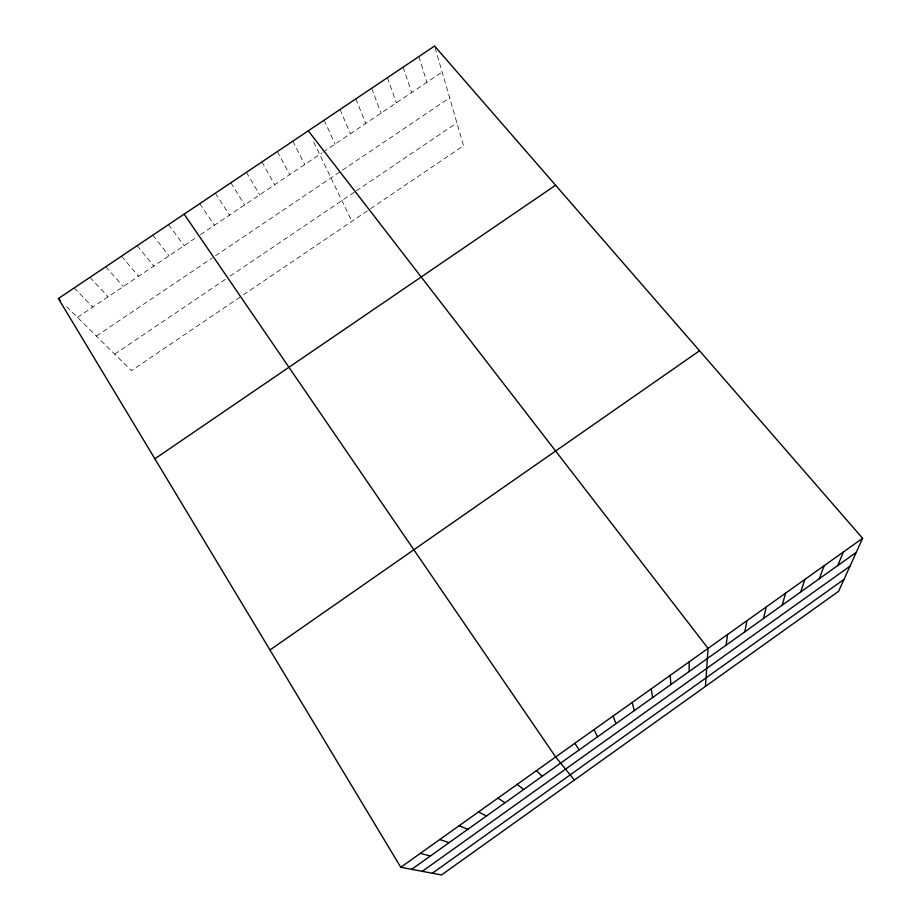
<?xml version="1.0" encoding="UTF-8"?>
<svg xmlns="http://www.w3.org/2000/svg" width="921" height="921" viewBox="0 0 921 921"><rect width="100%" height="100%" fill="white"/><g stroke="black" fill="none" stroke-linecap="round" stroke-linejoin="round"><path stroke-width="0.69" stroke-dasharray="4.61 3.45" d="M114.699 354.159L226.589 278.522M230.135 276.127L355.23 191.568M356.346 190.82L456.897 122.85M239.978 297.138L131.415 370.668L64.424 304.494M243.42 294.801L369.413 209.458M370.576 208.664L463.539 145.691L434.965 47.42M96.394 336.073L212.129 258.03M215.514 255.75L341.288 170.915M342.428 170.143L449.621 97.856M77.479 317.388L196.99 236.985M200.49 234.625L322.039 152.851M323.225 152.046L442.126 72.045M74.198 287.928L92.791 307.084M89.982 277.336L108.079 296.804M105.742 266.768L123.345 286.535M121.468 256.199L138.587 276.277M137.171 245.665L153.807 266.031M152.851 235.143L169.004 255.808M168.508 224.632L184.177 245.608M199.742 203.668L214.443 225.231M215.318 193.203L229.548 215.077M230.883 182.761L244.629 204.934M246.414 172.342L259.687 194.803M261.921 161.935L274.711 184.684M277.394 151.539L289.724 174.587M292.855 141.166L304.701 164.502M313.681 142.007L351.88 221.328M324.157 120.156L335.06 144.09M340.01 109.518L350.429 133.741M355.828 98.892L365.775 123.426M371.635 88.289L381.087 113.11M387.407 77.709L396.387 102.83M403.145 67.141L411.652 92.549M418.871 56.584L426.907 82.291"/><path stroke-width="1.38" d="M689.161 671.501L689.161 661.854M705.44 686.41L708.076 648.372L308.282 130.805M726.105 645.161L727.532 634.511M744.801 631.829L746.943 620.685M763.463 618.532L766.318 606.881M782.09 605.247L785.659 593.112M800.671 591.996L804.954 579.367M819.218 578.779L824.203 565.644M837.742 565.575L843.429 551.955M856.219 552.404L838.617 591.282L441.504 874.95L400.796 867.294L58.391 298.542L434.562 46.05L862.609 538.29L856.219 552.404L411.664 869.332M422.279 871.335L849.968 566.208M432.386 873.235L844.004 579.39M400.796 867.294L862.609 538.29M269.968 649.973L699.546 350.774M154.878 458.796L555.593 185.236M420.287 853.399L430.418 855.966M439.743 839.538L449.126 842.623M459.165 825.711L467.81 829.314M478.54 811.908L486.449 816.018M497.881 798.127L505.053 802.755M517.176 784.381L523.623 789.516M58.391 298.542L60.406 300.522M536.436 770.658L542.158 776.299M574.382 780.029L555.662 756.958L184.142 214.144M574.854 743.293L579.125 749.947M593.999 729.651L597.545 736.812M613.11 716.031L615.942 723.699M632.174 702.447L634.293 710.609M651.205 688.896L652.621 697.554M670.2 675.358L670.902 684.51"/></g></svg>
